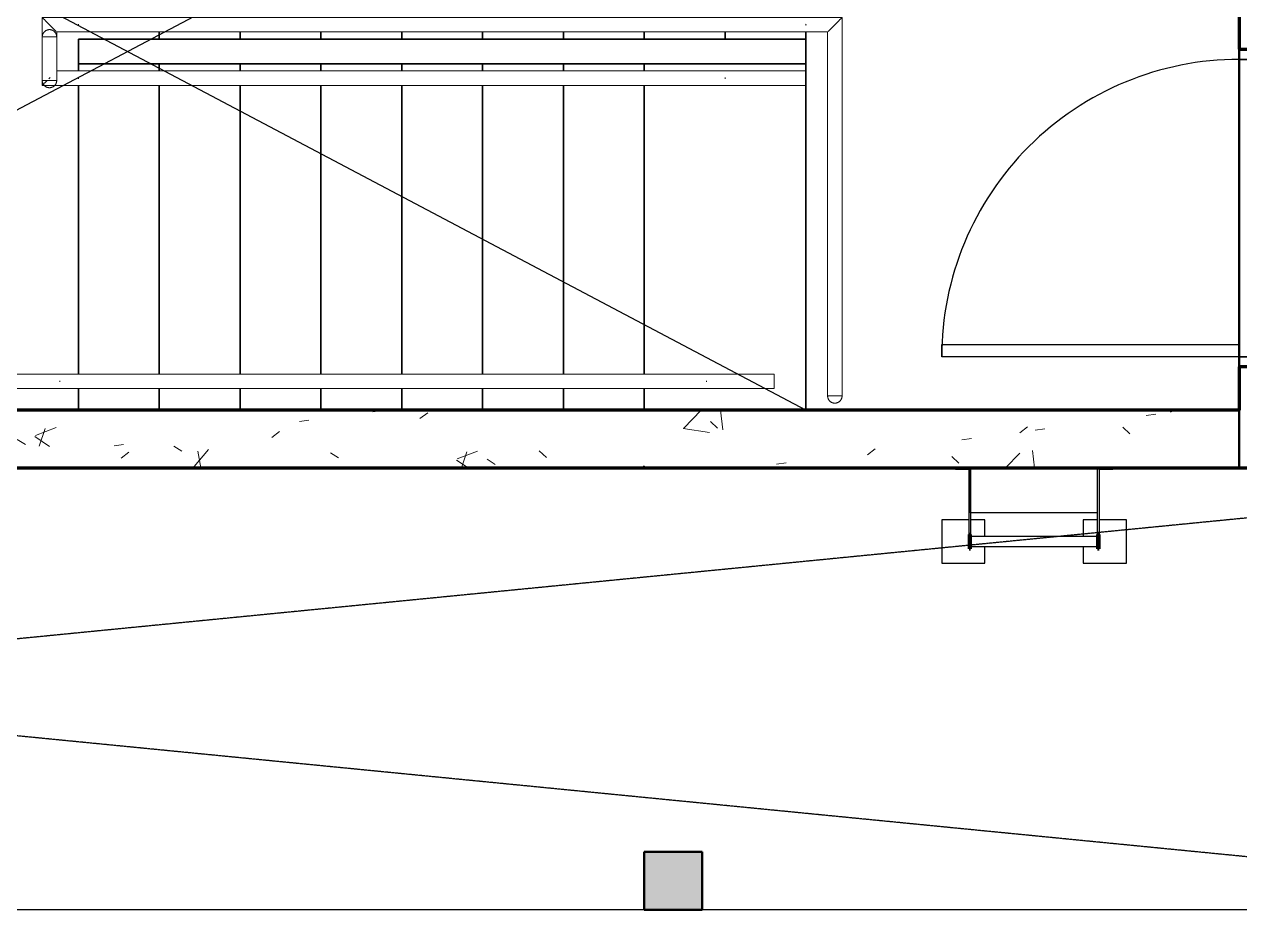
# Model space of a CAD drawing. Header units: millimetres. Extents: x -1379 to 1385823, y -4884429 to 548763.
# Drawn here: x 512493 to 516702, y -2308406 to -2305340 of the extents above; entities that cross this region are included whole.
import ezdxf

# ---------------------------------------------------------------- set-up
doc = ezdxf.new("R2010")
doc.units = ezdxf.units.MM
doc.linetypes.add('DPA_Overhead 100', pattern=[2.75, 1.75, -1])
doc.layers.add('000 - CONCRETE_EX_BUILDING_MAIN_COLOR_1', color=7, linetype='Continuous')
for name, color, linetype, lineweight in [('_ _ A-DETL-OPENING', 7, 'Continuous', 25), ('A-DETL-GENF', 7, 'Continuous', 35), ('A-DETL-MEDM', 7, 'Continuous', 50), ('A-DOOR-E', 7, 'Continuous', 35), ('A-FLOR-E', 7, 'Continuous', 35), ('A-FLOR-HRAL', 7, 'Continuous', 35), ('A-FLOR-OVHD', 7, 'DPA_Overhead 100', 25), ('A-GENM', 7, 'Continuous', 35), ('A-WALL', 7, 'Continuous', 70), ('A-WALL-PATT', 7, 'Continuous', 70), ('S-STRS-E', 7, 'Continuous', 35), ('WALL-E', 7, 'Continuous', 50)]:
    doc.layers.add(name, color=color, linetype=linetype, lineweight=lineweight)
pattern_1 = [(50, (-216781.46, 2306690.5), (728.7365, -63.75582), [76.2, -838.2]), (355, (-216781.5, 2306690.5), (-140.97162, 764.2276), [60.96, -670.56]), (100.451, (-216720.74, 2306685.2), (587.77, 700.46675), [64.76, -712.36]), (46.184, (-216781.5, 2306893.7), (1084.31624, -168.17096), [114.3, -1257.3]), (96.636, (-216691.1, 2306879.7), (949.6099, 989.70985), [97.14, -1068.54]), (351.184, (-216781.5, 2306893.7), (949.62055, 989.70115), [91.44, -1005.84]), (21, (-216679.86, 2306842.9), (606.45787, -409.06057), [76.2, -838.2]), (326, (-216679.9, 2306842.9), (247.20834, 736.75292), [60.96, -670.56]), (71.451, (-216629.3, 2306808.8), (853.66825, 327.68547), [64.76, -712.36]), (37.5, (-216781.46, 2306690.48), (12.354693, 338.22012), [33.528, -628.904, 33.528, -647.192, -673.1]), (37.5, (-216781.46, 2306690.48), (12.354693, 338.22012), [-1343.152, 33.528, -639.572]), (7.5, (-216781.46, 2306690.48), (267.278874, 400.722127), [33.528, -354.584, 33.528, -613.664, -256.54]), (7.5, (-216781.46, 2306690.48), (267.278874, 400.722127), [-1035.304, 33.528, -223.012]), (327.5, (-217008.03, 2306690.48), (542.36333, -22.915345), [33.528, -220.472, 33.528, -758.952, -1051.56]), (327.5, (-217008.03, 2306690.48), (542.36333, -22.915345), [-1046.48, 33.528, -1018.032]), (317.5, (-217109.63, 2306690.5), (592.51696, 101.70711), [33.528, -296.672, 33.528, -492.76, -746.76]), (317.5, (-217109.63, 2306690.5), (592.51696, 101.70711), [-856.488, 33.528, -713.232])]

# ---------------------------------------------------------------- blocks, each defined once
blk = doc.blocks.new('DPA_GM-Cage Ladder - H4600 with Protection Ring-4887576-IV01 - LOWER ROOF LEVEL PLAN')
at = {"layer": '000 - CONCRETE_EX_BUILDING_MAIN_COLOR_1', "color": 7}
for p, q in [((-147.5, -80), (-147.5, -75)), ((-147.5, -75), (-95, -75)), ((-100, -80), (-147.5, -80)), ((-100, -305), (-100, -80)), ((345, -75), (-95, -75)), ((-95, -230), (-95, -75)), ((-95, -75), (-95, -305)), ((345, -230), (345, -75)), ((345, -75), (397.5, -75)), ((345, -305), (345, -75)), ((350, -80), (350, -305)), ((397.5, -80), (350, -80)), ((397.5, -75), (397.5, -80)), ((345, -230), (-95, -230)), ((-100, -255), (-195, -255)), ((-195, -255), (-195, -405)), ((-45, -255), (-95, -255)), ((-45, -312.5), (-45, -255)), ((345, -255), (295, -255)), ((295, -255), (295, -312.6)), ((445, -255), (350, -255)), ((445, -405), (445, -255)), ((-95, -305), (-100, -305)), ((345, -312.5), (-95, -312.5)), ((345, -312.5), (-95, -312.5)), ((345, -312.5), (-95, -312.5)), ((345, -312.5), (-95, -312.5)), ((-95, -313.1), (-95, -346.9)), ((-95, -346.9), (-95, -313.1)), ((-95, -313.1), (-95, -346.9)), ((-95, -346.9), (-95, -313.1)), ((-95, -313.1), (-95, -346.9)), ((-95, -346.9), (-95, -313.1)), ((-95, -313.1), (-95, -346.9)), ((-95, -346.9), (-95, -313.1)), ((345, -313.1), (345, -346.9)), ((345, -346.9), (345, -313.1)), ((345, -313.1), (345, -346.9)), ((345, -346.9), (345, -313.1)), ((345, -313.1), (345, -346.9)), ((345, -346.9), (345, -313.1)), ((345, -313.1), (345, -346.9)), ((345, -346.9), (345, -313.1)), ((350, -305), (345.2, -305)), ((-95, -347.5), (345, -347.5)), ((-95, -347.5), (345, -347.5)), ((-95, -347.5), (345, -347.5)), ((-95, -347.5), (345, -347.5)), ((-45, -405), (-45, -347.4)), ((295, -347.5), (295, -405)), ((-195, -405), (-45, -405)), ((295, -405), (445, -405))]:
    blk.add_line(p, q, dxfattribs=at)
at = {"layer": '000 - CONCRETE_EX_BUILDING_MAIN_COLOR_1', "color": 7, "lineweight": 70}
for p, q in [((-95, -305), (-100, -305)), ((-100, -305), (-100, -355)), ((-95, -355), (-95, -305)), ((350, -305), (345, -305)), ((345, -305), (345, -355)), ((350, -355), (350, -305)), ((-100, -355), (-95, -355)), ((345, -355), (350, -355))]:
    blk.add_line(p, q, dxfattribs=at)
blk = doc.blocks.new('DPA_DR-SG-SW-HR - D4_1100x2150 mm-4749749-IV01 - LOWER ROOF LEVEL PLAN')
at = {"layer": '000 - CONCRETE_EX_BUILDING_MAIN_COLOR_1', "color": 7}
for p, q in [((-550, -6.35), (-500, -6.35)), ((-550, -106.35), (-550, -6.35)), ((-500, -6.35), (-500, -63.35)), ((500, -6.35), (550, -6.35)), ((500, -63.35), (500, -6.35)), ((550, -6.35), (550, -106.35)), ((-515, -63.35), (-515, -106.35)), ((-500, -63.35), (-515, -63.35)), ((515, -63.35), (500, -63.35)), ((515, -106.35), (515, -63.35)), ((-515, -106.35), (-550, -106.35)), ((472, -106.35), (515, -106.35)), ((472, -1136.35), (472, -106.35)), ((515, -106.35), (515, -1136.35)), ((550, -106.35), (515, -106.35)), ((515, -1136.35), (472, -1136.35))]:
    blk.add_line(p, q, dxfattribs=at)
at = {"layer": '000 - CONCRETE_EX_BUILDING_MAIN_COLOR_1', "color": 7, "lineweight": 35}
for p, q in [((-550, -6.35), (-550, -106.35)), ((-500, -6.35), (-550, -6.35)), ((-500, -63.35), (-500, -6.35)), ((500, -6.35), (500, -63.35)), ((550, -6.35), (500, -6.35)), ((550, -106.35), (550, -6.35)), ((-515, -106.35), (-515, -63.35)), ((-515, -63.35), (-500, -63.35)), ((500, -63.35), (515, -63.35)), ((515, -63.35), (515, -106.35)), ((-550, -106.35), (-515, -106.35)), ((515, -106.35), (550, -106.35))]:
    blk.add_line(p, q, dxfattribs=at)
at = {"layer": '000 - CONCRETE_EX_BUILDING_MAIN_COLOR_1', "color": 7}
blk.add_arc((515, -106.35), 1030, 180, 270, dxfattribs=at)
blk = doc.blocks.new('Railing - Railing-6006612-IV01 - LOWER ROOF LEVEL PLAN')
at = {"layer": '000 - CONCRETE_EX_BUILDING_MAIN_COLOR_1', "color": 7, "lineweight": 9}
for p, q in [((290764.6, -2308317.7), (290764.6, -2308200.2)), ((290814.6, -2308267.7), (290814.6, -2308200.2)), ((290889.6, -2308267.7), (290814.6, -2308267.7)), ((291589.6, -2308267.7), (290889.6, -2308267.7)), ((292429.6, -2308267.7), (291589.6, -2308267.7)), ((293129.6, -2308267.7), (292429.6, -2308267.7)), ((293409.6, -2308267.7), (293129.6, -2308267.7)), ((290772.4, -2308317.7), (290764.6, -2308317.7)), ((290889.6, -2308317.7), (290806.5, -2308317.7)), ((291589.6, -2308317.7), (290889.6, -2308317.7)), ((292429.6, -2308317.7), (291589.6, -2308317.7)), ((293129.6, -2308317.7), (292429.6, -2308317.7)), ((293409.6, -2308317.7), (293129.6, -2308317.7))]:
    blk.add_line(p, q, dxfattribs=at)
blk = doc.blocks.new('Top Rail Type - Top Rail_Internal_-6006617-IV01 - LOWER ROOF LEVEL PLAN')
at = {"layer": '000 - CONCRETE_EX_BUILDING_MAIN_COLOR_1', "color": 7, "lineweight": 9}
for p, q in [((290764.6, -2308149.6), (290764.6, -2308200.2)), ((290787.3, -2308149.6), (290792, -2308149.6)), ((290814.6, -2308200.2), (290814.6, -2308149.6)), ((290764.6, -2308200.2), (290764.6, -2308317.7)), ((290814.6, -2308267.7), (290814.6, -2308200.2)), ((290882.5, -2308267.7), (290814.6, -2308267.7)), ((291576.4, -2308267.7), (290882.5, -2308267.7)), ((292416.4, -2308267.7), (291576.4, -2308267.7)), ((293122.5, -2308267.7), (292416.4, -2308267.7)), ((293409.6, -2308267.7), (293122.5, -2308267.7)), ((290764.6, -2308317.7), (290882.5, -2308317.7)), ((290882.5, -2308317.7), (291576.4, -2308317.7)), ((291576.4, -2308317.7), (292416.4, -2308317.7)), ((292416.4, -2308317.7), (293122.5, -2308317.7)), ((293122.5, -2308317.7), (293409.6, -2308317.7))]:
    blk.add_line(p, q, dxfattribs=at)
for points, knots in [([(290772, -2308310.4), (290772.7, -2308309.7), (290774, -2308308.4), (290775.7, -2308306.6), (290777.1, -2308305.3), (290778.6, -2308303.8), (290780, -2308302.4), (290781, -2308301.4), (290781.5, -2308300.9)], [-0.75, -0.75, -0.75, -0.75, -0.7083333, -0.6875, -0.6666667, -0.6458333, -0.625, -0.6059328, -0.6059328, -0.6059328, -0.6059328]), ([(290787.3, -2308295.1), (290787.5, -2308294.9), (290788.3, -2308294.1), (290789.6, -2308292.7), (290791, -2308291.4), (290791.7, -2308290.6), (290792, -2308290.4)], [-0.5298173, -0.5298173, -0.5298173, -0.5298173, -0.52083333, -0.5, -0.47916667, -0.4701827, -0.4701827, -0.4701827, -0.4701827]), ([(290765.5, -2308316.9), (290765.8, -2308316.6), (290766.5, -2308315.9), (290767.9, -2308314.5), (290769.4, -2308312.9), (290770.5, -2308311.9), (290770.8, -2308311.5)], [-0.9166667, -0.9166667, -0.9166667, -0.9166667, -0.875, -0.8333333, -0.7916667, -0.7708333, -0.7708333, -0.7708333, -0.7708333])]:
    blk.add_open_spline(points, degree=3, knots=knots, dxfattribs=at)
for points in [[(290889.6, -2308290.8), (290889.6, -2308291.4), (290889.6, -2308292.7), (290889.6, -2308294.1), (290889.6, -2308294.7)], [(293129.6, -2308290.8), (293129.6, -2308291.4), (293129.6, -2308292.7), (293129.6, -2308294.1), (293129.6, -2308294.7)], [(290768, -2308314.4), (290767.4, -2308314.9), (290766.5, -2308315.9), (290765.8, -2308316.6), (290765.5, -2308316.9)]]:
    blk.add_open_spline(points, degree=3, dxfattribs=at)
blk = doc.blocks.new('Top Rail Type - Half Circle_25mm-5997168-IV01 - LOWER ROOF LEVEL PLAN')
at = {"layer": '000 - CONCRETE_EX_BUILDING_MAIN_COLOR_1', "color": 7, "lineweight": 9, "flags": 128}
for points in [[(0, 25), (1, 25), (2, 24.9), (3, 24.8), (4, 24.7), (5, 24.5), (5.9, 24.3), (6.9, 24), (7.9, 23.7), (8.8, 23.4), (9.7, 23), (10.6, 22.6), (11.5, 22.2), (12.4, 21.7), (13.3, 21.2), (14.1, 20.6), (14.9, 20.1), (15.7, 19.4), (16.5, 18.8), (17.2, 18.1), (17.9, 17.4), (18.6, 16.7)], [(18.6, 16.7), (19.3, 15.9), (19.9, 15.1), (20.5, 14.3), (21, 13.5), (21.6, 12.7), (22, 11.8), (22.5, 10.9), (22.9, 10), (23.3, 9.1), (23.6, 8.1), (24, 7.2), (24.2, 6.2), (24.4, 5.2), (24.6, 4.2), (24.8, 3.3), (24.9, 2.3), (25, 1.3), (25, 0.3)], [(25, -1), (24.9, -2), (24.8, -3), (24.7, -4), (24.5, -5), (24.3, -5.9), (24, -6.9), (23.7, -7.9), (23.4, -8.8), (23, -9.7), (22.6, -10.6), (22.2, -11.5), (21.7, -12.4), (21.2, -13.3), (20.6, -14.1), (20.1, -14.9), (19.4, -15.7), (18.8, -16.5), (18.1, -17.2), (17.4, -17.9), (16.7, -18.6), (15.9, -19.3), (15.1, -19.9), (14.3, -20.5), (13.5, -21), (12.7, -21.6), (11.8, -22), (10.9, -22.5), (10, -22.9), (9.1, -23.3), (8.1, -23.6), (7.2, -24), (6.2, -24.2), (5.2, -24.4), (4.2, -24.6), (3.3, -24.8), (2.3, -24.9), (1.3, -25), (0.3, -25), (0, -25)]]:
    blk.add_lwpolyline(points, dxfattribs=at)
blk = doc.blocks.new('Top Rail Type - Top Rail_Internal_-V664-IV01 - LOWER ROOF LEVEL PLAN')
at = {"layer": '000 - CONCRETE_EX_BUILDING_MAIN_COLOR_1', "color": 7, "lineweight": 9}
for p, q in [((290764.6, -2308149.6), (290814.6, -2308149.6)), ((290764.6, -2308317.7), (290764.6, -2308149.6)), ((290814.6, -2308267.7), (290814.6, -2308149.6)), ((290889.6, -2308267.7), (290814.6, -2308267.7)), ((293129.6, -2308267.7), (290889.6, -2308267.7)), ((293409.6, -2308267.7), (293129.6, -2308267.7)), ((290889.6, -2308317.7), (290764.6, -2308317.7)), ((293129.6, -2308317.7), (290889.6, -2308317.7)), ((293409.6, -2308317.7), (293129.6, -2308317.7))]:
    blk.add_line(p, q, dxfattribs=at)
blk = doc.blocks.new('Railing - Railing-6006670-IV01 - LOWER ROOF LEVEL PLAN')
at = {"layer": '000 - CONCRETE_EX_BUILDING_MAIN_COLOR_1', "color": 7, "lineweight": 9}
for p, q in [((290764.6, -2308082.7), (290889.6, -2308082.7)), ((290764.6, -2308200.2), (290764.6, -2308082.7)), ((290889.6, -2308082.7), (291869.6, -2308082.7)), ((291869.6, -2308082.7), (292709.6, -2308082.7)), ((292709.6, -2308082.7), (293409.6, -2308082.7)), ((293409.6, -2308082.7), (293534.6, -2308082.7)), ((293534.6, -2308082.7), (293534.6, -2309342.7)), ((290814.6, -2308132.7), (290889.6, -2308132.7)), ((290814.6, -2308200.2), (290814.6, -2308132.7)), ((290889.6, -2308132.7), (291869.6, -2308132.7)), ((291869.6, -2308132.7), (292709.6, -2308132.7)), ((292709.6, -2308132.7), (293409.6, -2308132.7)), ((293409.6, -2308132.7), (293484.6, -2308132.7)), ((293484.6, -2308132.7), (293484.6, -2309342.7))]:
    blk.add_line(p, q, dxfattribs=at)
blk = doc.blocks.new('Top Rail Type - Top Rail_Internal_-6006675-IV01 - LOWER ROOF LEVEL PLAN')
at = {"layer": '000 - CONCRETE_EX_BUILDING_MAIN_COLOR_1', "color": 7, "lineweight": 9}
for p, q in [((290764.6, -2308082.7), (290764.6, -2308200.2)), ((290896.8, -2308082.7), (290764.6, -2308082.7)), ((291882.9, -2308082.7), (290896.8, -2308082.7)), ((292722.9, -2308082.7), (291882.9, -2308082.7)), ((293416.8, -2308082.7), (292722.9, -2308082.7)), ((293534.6, -2308082.7), (293416.8, -2308082.7)), ((293534.6, -2309342.7), (293534.6, -2308082.7)), ((290814.6, -2308200.2), (290814.6, -2308132.7)), ((290814.6, -2308132.7), (290896.8, -2308132.7)), ((290896.8, -2308132.7), (291882.9, -2308132.7)), ((291882.9, -2308132.7), (292722.9, -2308132.7)), ((292722.9, -2308132.7), (293416.8, -2308132.7)), ((293416.8, -2308132.7), (293484.6, -2308132.7)), ((293484.6, -2308132.7), (293484.6, -2309342.7)), ((290764.6, -2308200.2), (290764.6, -2308300.9)), ((290814.6, -2308300.9), (290814.6, -2308200.2)), ((290792, -2308300.9), (290787.3, -2308300.9)), ((293484.6, -2309342.7), (293484.6, -2309393.4)), ((293534.6, -2309393.4), (293534.6, -2309342.7)), ((293485.5, -2309393.4), (293533.8, -2309393.4)), ((293533.8, -2309393.4), (293485.5, -2309393.4))]:
    blk.add_line(p, q, dxfattribs=at)
for points, knots in [([(290813.1, -2308131.2), (290813, -2308131), (290812.5, -2308130.5), (290811.3, -2308129.4), (290809.8, -2308127.9), (290808.4, -2308126.5), (290806.9, -2308125), (290804.9, -2308123), (290802.6, -2308120.7), (290800.7, -2308118.8), (290799.2, -2308117.3), (290797.7, -2308115.7), (290796.1, -2308114.2), (290794.5, -2308112.6), (290792.9, -2308111), (290791.3, -2308109.3), (290789.6, -2308107.7), (290788, -2308106.1), (290786.4, -2308104.4), (290784.8, -2308102.8), (290783.2, -2308101.2), (290781.6, -2308099.7), (290780.1, -2308098.1), (290778.6, -2308096.6), (290777.1, -2308095.2), (290775.7, -2308093.8), (290774, -2308092), (290772.3, -2308090.4), (290770.8, -2308088.9), (290769.4, -2308087.5), (290767.9, -2308086), (290766.5, -2308084.5), (290765.8, -2308083.8), (290765.5, -2308083.6)], [0.1123442, 0.1123442, 0.1123442, 0.1123442, 0.125, 0.1666667, 0.2083333, 0.2291667, 0.25, 0.2916667, 0.3333333, 0.3541667, 0.375, 0.3958333, 0.4166667, 0.4375, 0.4583333, 0.4791667, 0.5, 0.5208333, 0.5416667, 0.5625, 0.5833333, 0.6041667, 0.625, 0.6458333, 0.6666667, 0.6875, 0.7083333, 0.75, 0.7708333, 0.7916667, 0.8333333, 0.875, 0.9166667, 0.9166667, 0.9166667, 0.9166667]), ([(290765.5, -2308083.6), (290765.8, -2308083.8), (290766.5, -2308084.5), (290767.9, -2308086), (290769.4, -2308087.5), (290770.8, -2308088.9), (290772.3, -2308090.4), (290774.4, -2308092.4), (290776.6, -2308094.7), (290778.6, -2308096.6), (290780.1, -2308098.1), (290781.6, -2308099.7), (290783.2, -2308101.2), (290784.8, -2308102.8), (290786.4, -2308104.4), (290788, -2308106.1), (290789.6, -2308107.7), (290791.3, -2308109.3), (290792.9, -2308111), (290794.5, -2308112.6), (290796.1, -2308114.2), (290797.7, -2308115.7), (290799.2, -2308117.3), (290800.7, -2308118.8), (290802.1, -2308120.2), (290803.5, -2308121.6), (290805.3, -2308123.4), (290806.9, -2308125), (290808.4, -2308126.5), (290809.8, -2308127.9), (290811.3, -2308129.4), (290812.5, -2308130.5), (290813, -2308131), (290813.1, -2308131.2)], [0.0833333, 0.0833333, 0.0833333, 0.0833333, 0.125, 0.1666667, 0.2083333, 0.2291667, 0.25, 0.2916667, 0.3333333, 0.3541667, 0.375, 0.3958333, 0.4166667, 0.4375, 0.4583333, 0.4791667, 0.5, 0.5208333, 0.5416667, 0.5625, 0.5833333, 0.6041667, 0.625, 0.6458333, 0.6666667, 0.6875, 0.7083333, 0.75, 0.7708333, 0.7916667, 0.8333333, 0.875, 0.8876558, 0.8876558, 0.8876558, 0.8876558]), ([(293533.8, -2308083.6), (293533.5, -2308083.8), (293532.8, -2308084.5), (293531.3, -2308086), (293529.8, -2308087.5), (293528.4, -2308088.9), (293527, -2308090.4), (293525.3, -2308092), (293523.5, -2308093.8), (293522.1, -2308095.2), (293520.7, -2308096.6), (293519.2, -2308098.1), (293517.7, -2308099.7), (293516.1, -2308101.2), (293514.5, -2308102.8), (293512.9, -2308104.4), (293511.3, -2308106.1), (293509.6, -2308107.7), (293508, -2308109.3), (293506.4, -2308111), (293504.7, -2308112.6), (293503.2, -2308114.2), (293501.6, -2308115.7), (293500.1, -2308117.3), (293498.6, -2308118.8), (293497.1, -2308120.2), (293495.7, -2308121.6), (293494, -2308123.4), (293492.3, -2308125), (293490.8, -2308126.5), (293489.4, -2308127.9), (293487.9, -2308129.4), (293486.8, -2308130.5), (293486.3, -2308131.1), (293486.2, -2308131.2)], [-0.9166667, -0.9166667, -0.9166667, -0.9166667, -0.875, -0.8333333, -0.7916667, -0.7708333, -0.75, -0.7083333, -0.6875, -0.6666667, -0.6458333, -0.625, -0.6041667, -0.5833333, -0.5625, -0.5416667, -0.5208333, -0.5, -0.4791667, -0.4583333, -0.4375, -0.4166667, -0.3958333, -0.375, -0.3541667, -0.3333333, -0.3125, -0.2916667, -0.25, -0.2291667, -0.2083333, -0.1666667, -0.125, -0.1123442, -0.1123442, -0.1123442, -0.1123442]), ([(293486.2, -2308131.2), (293486.3, -2308131.1), (293486.8, -2308130.5), (293487.9, -2308129.4), (293489.4, -2308127.9), (293490.8, -2308126.5), (293492.3, -2308125), (293494, -2308123.4), (293495.7, -2308121.6), (293497.1, -2308120.2), (293498.6, -2308118.8), (293500.1, -2308117.3), (293501.6, -2308115.7), (293503.2, -2308114.2), (293504.7, -2308112.6), (293506.4, -2308111), (293508, -2308109.3), (293509.6, -2308107.7), (293511.3, -2308106.1), (293512.9, -2308104.4), (293514.5, -2308102.8), (293516.1, -2308101.2), (293517.7, -2308099.7), (293519.2, -2308098.1), (293520.7, -2308096.6), (293522.1, -2308095.2), (293523.5, -2308093.8), (293525.3, -2308092), (293527, -2308090.4), (293528.4, -2308088.9), (293529.8, -2308087.5), (293531.3, -2308086), (293532.8, -2308084.5), (293533.5, -2308083.8), (293533.8, -2308083.6)], [-0.8876558, -0.8876558, -0.8876558, -0.8876558, -0.875, -0.8333333, -0.7916667, -0.7708333, -0.75, -0.7083333, -0.6875, -0.6666667, -0.6458333, -0.625, -0.6041667, -0.5833333, -0.5625, -0.5416667, -0.5208333, -0.5, -0.4791667, -0.4583333, -0.4375, -0.4166667, -0.3958333, -0.375, -0.3541667, -0.3333333, -0.3125, -0.2916667, -0.25, -0.2291667, -0.2083333, -0.1666667, -0.125, -0.0833333, -0.0833333, -0.0833333, -0.0833333])]:
    blk.add_open_spline(points, degree=3, knots=knots, dxfattribs=at)
for points in [[(290889.7, -2308109.7), (290889.6, -2308109), (290889.6, -2308107.7), (290889.6, -2308106.4), (290889.7, -2308105.7)], [(293409.7, -2308109.7), (293409.6, -2308109), (293409.6, -2308107.7), (293409.6, -2308106.4), (293409.7, -2308105.7)]]:
    blk.add_open_spline(points, degree=3, dxfattribs=at)
blk = doc.blocks.new('Top Rail Type - Half Circle_25mm-V665-IV01 - LOWER ROOF LEVEL PLAN')
at = {"layer": '000 - CONCRETE_EX_BUILDING_MAIN_COLOR_1', "color": 7, "lineweight": 9, "flags": 128}
for points in [[(0, 25), (1, 25), (2, 24.9), (3, 24.8), (4, 24.7), (5, 24.5), (5.9, 24.3), (6.9, 24), (7.9, 23.7), (8.8, 23.4), (9.7, 23), (10.6, 22.6), (11.5, 22.2), (12.4, 21.7), (13.3, 21.2), (14.1, 20.6), (14.9, 20.1), (15.7, 19.4), (16.5, 18.8), (17.2, 18.1), (17.9, 17.4), (18.6, 16.7), (19.3, 15.9), (19.9, 15.1), (20.5, 14.3), (21, 13.5), (21.6, 12.7), (22, 11.8), (22.5, 10.9), (22.9, 10), (23.3, 9.1), (23.6, 8.1), (24, 7.2), (24.2, 6.2), (24.4, 5.2), (24.6, 4.2), (24.8, 3.3), (24.9, 2.3), (25, 1.3), (25, 0.3), (25, 0)], [(25, 0), (25, -1), (24.9, -2), (24.8, -3), (24.7, -4), (24.5, -5), (24.3, -5.9), (24, -6.9), (23.7, -7.9), (23.4, -8.8), (23, -9.7), (22.6, -10.6), (22.2, -11.5), (21.7, -12.4), (21.2, -13.3), (20.6, -14.1), (20.1, -14.9), (19.4, -15.7), (18.8, -16.5), (18.1, -17.2), (17.4, -17.9), (16.7, -18.6), (15.9, -19.3), (15.1, -19.9), (14.3, -20.5), (13.5, -21), (12.7, -21.6), (11.8, -22), (10.9, -22.5), (10, -22.9), (9.1, -23.3), (8.1, -23.6), (7.2, -24), (6.2, -24.2), (5.2, -24.4), (4.2, -24.6), (3.3, -24.8), (2.3, -24.9), (1.3, -25), (0.3, -25), (0, -25)]]:
    blk.add_lwpolyline(points, dxfattribs=at)
blk = doc.blocks.new('Top Rail Type - Half Circle_25mm-V666-IV01 - LOWER ROOF LEVEL PLAN')
at = {"layer": '000 - CONCRETE_EX_BUILDING_MAIN_COLOR_1', "color": 7, "lineweight": 9}
for p, q in [((0, -25), (0, 25)), ((0, 25), (0, -25))]:
    blk.add_line(p, q, dxfattribs=at)
at = {"layer": '000 - CONCRETE_EX_BUILDING_MAIN_COLOR_1', "color": 7, "lineweight": 9, "flags": 128}
for points in [[(0, 25), (1, 25), (2, 24.9), (3, 24.8), (4, 24.7), (5, 24.5), (5.9, 24.3), (6.9, 24), (7.9, 23.7), (8.8, 23.4), (9.7, 23), (10.6, 22.6), (11.5, 22.2), (12.4, 21.7), (13.3, 21.2), (14.1, 20.6), (14.9, 20.1), (15.7, 19.4), (16.5, 18.8), (17.2, 18.1), (17.9, 17.4), (18.6, 16.7), (19.3, 15.9), (19.9, 15.1), (20.5, 14.3), (21, 13.5), (21.6, 12.7), (22, 11.8), (22.5, 10.9), (22.9, 10), (23.3, 9.1), (23.6, 8.1), (24, 7.2), (24.2, 6.2), (24.4, 5.2), (24.6, 4.2), (24.8, 3.3), (24.9, 2.3), (25, 1.3), (25, 0.3), (25, 0)], [(25, 0), (25, -1), (24.9, -2), (24.8, -3), (24.7, -4), (24.5, -5), (24.3, -5.9), (24, -6.9), (23.7, -7.9), (23.4, -8.8), (23, -9.7), (22.6, -10.6), (22.2, -11.5), (21.7, -12.4), (21.2, -13.3), (20.6, -14.1), (20.1, -14.9), (19.4, -15.7), (18.8, -16.5), (18.1, -17.2), (17.4, -17.9), (16.7, -18.6), (15.9, -19.3), (15.1, -19.9), (14.3, -20.5), (13.5, -21), (12.7, -21.6), (11.8, -22), (10.9, -22.5), (10, -22.9), (9.1, -23.3), (8.1, -23.6), (7.2, -24), (6.2, -24.2), (5.2, -24.4), (4.2, -24.6), (3.3, -24.8), (2.3, -24.9), (1.3, -25), (0.3, -25), (0, -25)]]:
    blk.add_lwpolyline(points, dxfattribs=at)
blk = doc.blocks.new('Top Rail Type - Top Rail_Internal_-V667-IV01 - LOWER ROOF LEVEL PLAN')
at = {"layer": '000 - CONCRETE_EX_BUILDING_MAIN_COLOR_1', "color": 7, "lineweight": 9}
for p, q in [((290764.6, -2308082.7), (290889.6, -2308082.7)), ((290764.6, -2308300.9), (290764.6, -2308082.7)), ((290889.6, -2308082.7), (293409.6, -2308082.7)), ((293409.6, -2308082.7), (293534.6, -2308082.7)), ((293534.6, -2308082.7), (293534.6, -2309393.4)), ((290814.6, -2308132.7), (290889.6, -2308132.7)), ((290814.6, -2308300.9), (290814.6, -2308132.7)), ((290889.6, -2308132.7), (293409.6, -2308132.7)), ((293409.6, -2308132.7), (293484.6, -2308132.7)), ((293484.6, -2308132.7), (293484.6, -2309393.4)), ((290764.6, -2308300.9), (290814.6, -2308300.9)), ((293534.6, -2309393.4), (293484.6, -2309393.4))]:
    blk.add_line(p, q, dxfattribs=at)
blk = doc.blocks.new('Top Rail Type - Top Rail_Internal_-6008788-IV01 - LOWER ROOF LEVEL PLAN')
at = {"layer": '000 - CONCRETE_EX_BUILDING_MAIN_COLOR_1', "color": 7, "lineweight": 9}
for p, q in [((290818.5, -2309317.7), (290439.6, -2309317.7)), ((290439.6, -2309318.6), (290439.6, -2309366.9)), ((290439.6, -2309366.9), (290439.6, -2309318.6)), ((293058.5, -2309317.7), (290818.5, -2309317.7)), ((293299.6, -2309317.7), (293058.5, -2309317.7)), ((293299.6, -2309318.6), (293299.6, -2309366.9)), ((293299.6, -2309366.9), (293299.6, -2309318.6)), ((290439.6, -2309367.7), (290818.5, -2309367.7)), ((290818.5, -2309367.7), (293058.5, -2309367.7)), ((293058.5, -2309367.7), (293299.6, -2309367.7))]:
    blk.add_line(p, q, dxfattribs=at)
for points in [[(290825.6, -2309340.7), (290825.6, -2309341.4), (290825.6, -2309342.7), (290825.6, -2309344.1), (290825.6, -2309344.7)], [(293065.6, -2309340.7), (293065.6, -2309341.4), (293065.6, -2309342.7), (293065.6, -2309344.1), (293065.6, -2309344.7)]]:
    blk.add_open_spline(points, degree=3, dxfattribs=at)
blk = doc.blocks.new('Top Rail Type - Top Rail_Internal_-V669-IV01 - LOWER ROOF LEVEL PLAN')
at = {"layer": '000 - CONCRETE_EX_BUILDING_MAIN_COLOR_1', "color": 7, "lineweight": 9}
for p, q in [((290439.6, -2309367.7), (290439.6, -2309317.7)), ((290825.6, -2309317.7), (290439.6, -2309317.7)), ((293065.6, -2309317.7), (290825.6, -2309317.7)), ((293299.6, -2309317.7), (293065.6, -2309317.7)), ((293299.6, -2309367.7), (293299.6, -2309317.7)), ((290825.6, -2309367.7), (290439.6, -2309367.7)), ((293065.6, -2309367.7), (290825.6, -2309367.7)), ((293299.6, -2309367.7), (293065.6, -2309367.7))]:
    blk.add_line(p, q, dxfattribs=at)
blk = doc.blocks.new('C-1-IV01_REV00_20260605-145550_LOPF_EX')
at = {"layer": 'A-DETL-GENF', "lineweight": 25}
h = blk.add_hatch(dxfattribs=at)
h.set_pattern_fill('FP_2', style=0, pattern_type=2)
h.set_pattern_definition(pattern_1)
h.paths.add_polyline_path([(3485, -11840), (3485, -11640), (3285, -11640), (3285, -11840)])
h.paths.add_polyline_path([(519.4, -11840), (585, -11840), (585, -11640), (385, -11640), (385, -11840)])
h.paths.add_polyline_path([(7985, -11840), (7985, -11640), (7785, -11640), (7785, -11840)])
h.paths.add_polyline_path([(16445, -11840), (16445, -11640), (16245, -11640), (16245, -11840)])
h.paths.add_polyline_path([(12295, -11840), (12495, -11840), (12495, -11640), (12295, -11640)])
at = {"layer": 'A-WALL-PATT', "lineweight": 9}
h = blk.add_hatch(dxfattribs=at)
h.set_pattern_fill('FP_2', style=0, pattern_type=2)
h.set_pattern_definition(pattern_1)
h.paths.add_polyline_path([(14455, -10310), (14555, -10310), (14555, -9960), (14355, -9960), (14355, -10310)])
h.paths.add_polyline_path([(14355, -8860), (14555, -8860), (14555, -7425), (14355, -7425), (14355, -8798.3)])
h = blk.add_hatch(dxfattribs=at)
h.set_pattern_fill('FP_2', style=0, pattern_type=2)
h.set_pattern_definition(pattern_1)
h.paths.add_polyline_path([(14355, -10310), (14355, -10110), (8155, -10110), (8155, -10310), (14295.7, -10310)])
at = {"layer": '_ _ A-DETL-OPENING', "color": 7}
for p, q in [((8155, -10110), (12855, -7625)), ((12855, -10110), (8155, -7625))]:
    blk.add_line(p, q, dxfattribs=at)
at = {"layer": 'A-DETL-MEDM', "color": 7}
for p, q in [((12295, -11640), (12295, -11840)), ((12495, -11640), (12295, -11640)), ((12495, -11840), (12495, -11640)), ((12295, -11840), (12495, -11840))]:
    blk.add_line(p, q, dxfattribs=at)
at = {"layer": 'A-FLOR-E', "color": 7}
for p, q in [((12855, -8800), (12855, -10110)), ((12855, -10110), (14355, -10110)), ((14555, -10310), (7235, -10310)), ((7955, -10310), (14555, -10310)), ((14555, -10310), (7955, -10310))]:
    blk.add_line(p, q, dxfattribs=at)
at = {"layer": 'A-FLOR-OVHD', "color": 7}
for p, q in [((16145, -10310), (585, -11840)), ((16245, -11840), (685, -10310)), ((16245, -11840), (585, -11840))]:
    blk.add_line(p, q, dxfattribs=at)
at = {"layer": 'A-WALL', "color": 7}
for p, q in [((14355, -7625), (14355, -8860)), ((14355, -8860), (14455, -8860)), ((14455, -9960), (14355, -9960)), ((14355, -9960), (14355, -10110)), ((14355, -10110), (8155, -10110)), ((8155, -10310), (14355, -10310)), ((14355, -10310), (14455, -10310))]:
    blk.add_line(p, q, dxfattribs=at)
at = {"layer": 'S-STRS-E', "color": 7}
for p, q in [((14355, -10110), (14355, -7625)), ((10335, -8825), (10615, -8825)), ((10335, -8910), (10335, -8825)), ((10335, -8825), (10615, -8825)), ((10335, -8910), (10335, -8825)), ((10615, -8800), (10615, -8825)), ((10615, -8800), (10615, -8825)), ((10615, -8825), (10895, -8825)), ((10615, -8825), (10895, -8825)), ((10895, -8800), (10895, -8825)), ((10895, -8800), (10895, -8825)), ((10895, -8825), (11175, -8825)), ((10895, -8825), (11175, -8825)), ((11175, -8800), (11175, -8825)), ((11175, -8800), (11175, -8825)), ((11175, -8825), (11455, -8825)), ((11175, -8825), (11455, -8825)), ((11455, -8800), (11455, -8825)), ((11455, -8800), (11455, -8825)), ((11455, -8825), (11735, -8825)), ((11455, -8825), (11735, -8825)), ((11735, -8800), (11735, -8825)), ((11735, -8800), (11735, -8825)), ((11735, -8825), (12015, -8825)), ((11735, -8825), (12015, -8825)), ((12015, -8800), (12015, -8825)), ((12015, -8800), (12015, -8825)), ((12015, -8825), (12295, -8825)), ((12015, -8825), (12295, -8825)), ((12295, -8800), (12295, -8825)), ((12295, -8800), (12295, -8825)), ((12295, -8825), (12575, -8825)), ((12295, -8825), (12575, -8825)), ((12575, -8800), (12575, -8825)), ((12575, -8800), (12575, -8825)), ((12575, -8825), (12855, -8825)), ((12575, -8825), (12855, -8825)), ((12855, -8800), (12855, -8825)), ((12855, -8825), (12855, -8910)), ((10335, -8935), (10335, -8910)), ((10335, -8935), (10335, -8910)), ((10615, -8910), (10335, -8910)), ((10615, -8910), (10335, -8910)), ((10895, -8910), (10615, -8910)), ((10895, -8910), (10615, -8910)), ((10615, -8935), (10615, -8910)), ((10615, -8935), (10615, -8910)), ((11175, -8910), (10895, -8910)), ((11175, -8910), (10895, -8910)), ((10895, -8935), (10895, -8910)), ((10895, -8935), (10895, -8910)), ((11455, -8910), (11175, -8910)), ((11455, -8910), (11175, -8910)), ((11175, -8935), (11175, -8910)), ((11175, -8935), (11175, -8910)), ((11735, -8910), (11455, -8910)), ((11735, -8910), (11455, -8910)), ((11455, -8935), (11455, -8910)), ((11455, -8935), (11455, -8910)), ((12015, -8910), (11735, -8910)), ((12015, -8910), (11735, -8910)), ((11735, -8935), (11735, -8910)), ((11735, -8935), (11735, -8910)), ((12295, -8910), (12015, -8910)), ((12295, -8910), (12015, -8910)), ((12015, -8935), (12015, -8910)), ((12015, -8935), (12015, -8910)), ((12855, -8910), (12295, -8910)), ((12295, -8935), (12295, -8910)), ((12295, -8935), (12295, -8910)), ((10335, -9985), (10335, -8985)), ((10335, -9985), (10335, -8985)), ((10615, -9985), (10615, -8985)), ((10615, -9985), (10615, -8985)), ((10895, -9985), (10895, -8985)), ((10895, -9985), (10895, -8985)), ((11175, -9985), (11175, -8985)), ((11175, -9985), (11175, -8985)), ((11455, -9985), (11455, -8985)), ((11455, -9985), (11455, -8985)), ((11735, -9985), (11735, -8985)), ((11735, -9985), (11735, -8985)), ((12015, -9985), (12015, -8985)), ((12015, -9985), (12015, -8985)), ((12295, -9985), (12295, -8985)), ((12295, -9985), (12295, -8985)), ((10335, -10110), (10335, -10035)), ((10335, -10110), (10335, -10035)), ((10615, -10110), (10615, -10035)), ((10615, -10110), (10615, -10035)), ((10895, -10110), (10895, -10035)), ((10895, -10110), (10895, -10035)), ((11175, -10110), (11175, -10035)), ((11175, -10110), (11175, -10035)), ((11455, -10110), (11455, -10035)), ((11455, -10110), (11455, -10035)), ((11735, -10110), (11735, -10035)), ((11735, -10110), (11735, -10035)), ((12015, -10110), (12015, -10035)), ((12015, -10110), (12015, -10035)), ((12295, -10110), (12295, -10035)), ((12295, -10110), (12295, -10035)), ((8155, -10110), (10335, -10110)), ((8155, -10110), (10335, -10110)), ((10615, -10110), (10335, -10110)), ((10615, -10110), (10335, -10110)), ((10895, -10110), (10615, -10110)), ((10895, -10110), (10615, -10110)), ((11175, -10110), (10895, -10110)), ((11175, -10110), (10895, -10110)), ((11455, -10110), (11175, -10110)), ((11455, -10110), (11175, -10110)), ((11735, -10110), (11455, -10110)), ((11735, -10110), (11455, -10110)), ((12015, -10110), (11735, -10110)), ((12015, -10110), (11735, -10110)), ((12295, -10110), (12015, -10110)), ((12295, -10110), (12015, -10110)), ((12295, -10110), (14355, -10110))]:
    blk.add_line(p, q, dxfattribs=at)
at = {"layer": 'WALL-E', "color": 7}
for p, q in [((14355, -7625), (14355, -10110)), ((14355, -10110), (14355, -7625)), ((14355, -8860), (14555, -8860)), ((14355, -9960), (14555, -9960)), ((8155, -10110), (14355, -10110)), ((14355, -10110), (8155, -10110)), ((14055, -10110), (12955, -10110)), ((12955, -10110), (14055, -10110)), ((14005, -10110), (13005, -10110)), ((13005, -10110), (14005, -10110)), ((14005, -10110), (13005, -10110)), ((13005, -10110), (14005, -10110)), ((14355, -10110), (14355, -10310)), ((14355, -10110), (14355, -10310)), ((14355, -10310), (14355, -10110)), ((14355, -10110), (14355, -10310)), ((8155, -10310), (11455, -10310)), ((14355, -10310), (8155, -10310)), ((11655, -10310), (11455, -10310)), ((11655, -10310), (14355, -10310)), ((14055, -10310), (12955, -10310)), ((12955, -10310), (14055, -10310)), ((14005, -10310), (13005, -10310)), ((13005, -10310), (14005, -10310)), ((14005, -10310), (13005, -10310)), ((13005, -10310), (14005, -10310)), ((14355, -10310), (14555, -10310)), ((14555, -10310), (14355, -10310))]:
    blk.add_line(p, q, dxfattribs=at)
at = {"layer": 'A-DOOR-E', "color": 7, "rotation": 270}
blk.add_blockref('DPA_DR-SG-SW-HR - D4_1100x2150 mm-4749749-IV01 - LOWER ROOF LEVEL PLAN', (14461.4, -9410), dxfattribs=at)
at = {"layer": 'A-FLOR-HRAL', "color": 7, "lineweight": 9}
for name in ['Railing - Railing-6006670-IV01 - LOWER ROOF LEVEL PLAN', 'Top Rail Type - Top Rail_Internal_-6006675-IV01 - LOWER ROOF LEVEL PLAN', 'Top Rail Type - Top Rail_Internal_-V667-IV01 - LOWER ROOF LEVEL PLAN', 'Top Rail Type - Top Rail_Internal_-6006617-IV01 - LOWER ROOF LEVEL PLAN', 'Top Rail Type - Top Rail_Internal_-V664-IV01 - LOWER ROOF LEVEL PLAN', 'Railing - Railing-6006612-IV01 - LOWER ROOF LEVEL PLAN', 'Top Rail Type - Top Rail_Internal_-6008788-IV01 - LOWER ROOF LEVEL PLAN', 'Top Rail Type - Top Rail_Internal_-V669-IV01 - LOWER ROOF LEVEL PLAN']:
    blk.add_blockref(name, (-280554.6, 2299332.7), dxfattribs=at)
for name, p, rotation in [('Top Rail Type - Half Circle_25mm-5997168-IV01 - LOWER ROOF LEVEL PLAN', (10235, -8816.9), 90), ('Top Rail Type - Half Circle_25mm-V665-IV01 - LOWER ROOF LEVEL PLAN', (10235, -8968.1), 270), ('Top Rail Type - Half Circle_25mm-V666-IV01 - LOWER ROOF LEVEL PLAN', (12955, -10060.6), 270)]:
    blk.add_blockref(name, p, dxfattribs=dict(at, rotation=rotation))
at = {"layer": 'A-GENM', "color": 7}
blk.add_blockref('DPA_GM-Cage Ladder - H4600 with Protection Ring-4887576-IV01 - LOWER ROOF LEVEL PLAN', (13520, -10235), dxfattribs=at)

msp = doc.modelspace()

# ---------------------------------------------------------------- block references
at = {"color": 7}
msp.add_blockref('C-1-IV01_REV00_20260605-145550_LOPF_EX', (502344.8, -2296566.4), dxfattribs=at)

doc.saveas('drawing.dxf')
